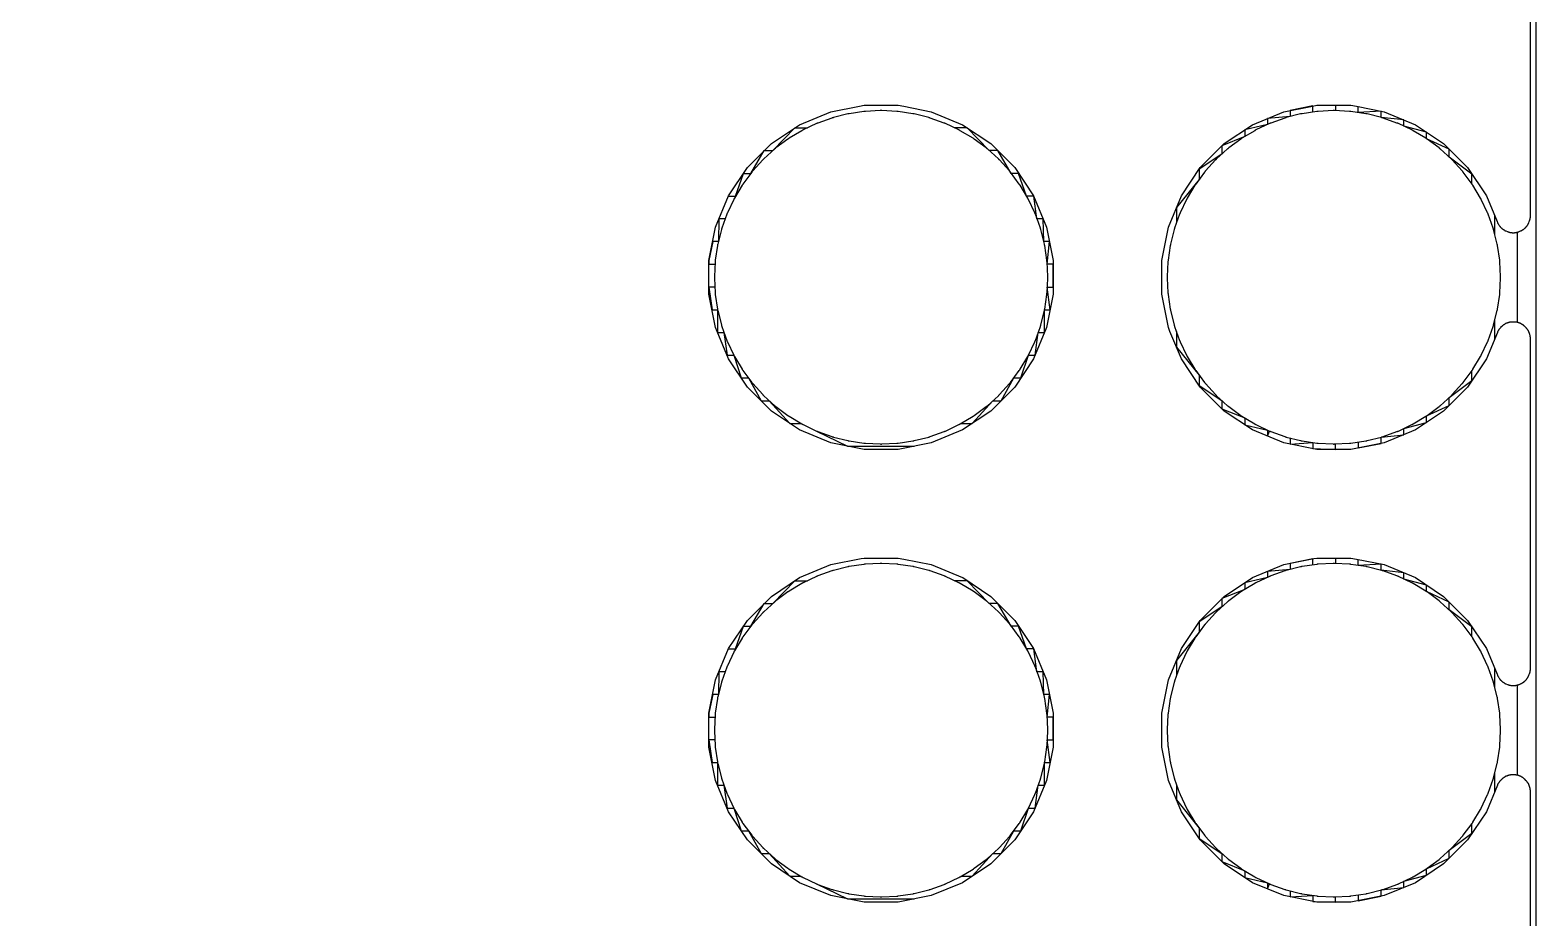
# Model space of a CAD drawing. Header units: metres. Extents: x 141.4 to 191.4, y -114.8 to -61.9.
# Drawn here: x 182.92 to 191.36, y -111.04 to -106.06 of the extents above; entities that cross this region are included whole.
import ezdxf

# ---------------------------------------------------------------- set-up
doc = ezdxf.new("R2010")
doc.units = ezdxf.units.M

msp = doc.modelspace()

# ---------------------------------------------------------------- linework, layer by layer
for points in [[(191.3649, -61.907), (191.3649, -114.8099), (141.409, -114.8099), (141.409, -61.907)], [(191.3345, -112.1756), (191.3345, -110.3284), (191.3345, -110.3264), (191.3344, -110.3243), (191.3343, -110.3222), (191.3341, -110.3201), (191.3339, -110.318), (191.3336, -110.316), (191.3332, -110.3139), (191.3329, -110.3119), (191.332, -110.3075), (191.3316, -110.3054), (191.3311, -110.3034), (191.3305, -110.3014), (191.33, -110.2994), (191.3293, -110.2974), (191.3287, -110.2954), (191.3279, -110.2935), (191.3272, -110.2915), (191.3263, -110.2896), (191.3255, -110.2877), (191.3246, -110.2858), (191.3236, -110.284), (191.3226, -110.2821), (191.3215, -110.2803), (191.3204, -110.2786), (191.3193, -110.2768), (191.3181, -110.2751), (191.3169, -110.2734), (191.3156, -110.2717), (191.3143, -110.2701), (191.313, -110.2685), (191.3116, -110.267), (191.3102, -110.2654), (191.3087, -110.2639), (191.3025, -110.2577), (191.301, -110.2563), (191.2995, -110.2548), (191.2979, -110.2535), (191.2963, -110.2521), (191.2947, -110.2508), (191.293, -110.2495), (191.2913, -110.2483), (191.2896, -110.2471), (191.2879, -110.246), (191.2861, -110.2449), (191.2843, -110.2439), (191.2825, -110.2429), (191.2806, -110.2419), (191.2787, -110.241), (191.2768, -110.2401), (191.2749, -110.2393), (191.273, -110.2385), (191.271, -110.2378), (191.2691, -110.2371), (191.2671, -110.2365), (191.2651, -110.2359), (191.2631, -110.2354), (191.261, -110.2349), (191.259, -110.2344), (191.2569, -110.2341), (191.2549, -110.2337), (191.2528, -110.2335), (191.2507, -110.2332), (191.2487, -110.233), (191.2466, -110.2329), (191.2445, -110.2328), (191.2424, -110.2328), (191.2336, -110.2328), (191.2315, -110.2328), (191.2294, -110.2329), (191.2273, -110.233), (191.2253, -110.2332), (191.2232, -110.2335), (191.2211, -110.2337), (191.2191, -110.2341), (191.217, -110.2344), (191.215, -110.2349), (191.2129, -110.2354), (191.2109, -110.2359), (191.2089, -110.2365), (191.2069, -110.2371), (191.205, -110.2378), (191.203, -110.2385), (191.2011, -110.2393), (191.1992, -110.2401), (191.1973, -110.241), (191.1954, -110.2419), (191.1935, -110.2429), (191.1917, -110.2439), (191.1899, -110.2449), (191.1881, -110.246), (191.1864, -110.2471), (191.1847, -110.2483), (191.183, -110.2495), (191.1813, -110.2508), (191.1797, -110.2521), (191.1781, -110.2534), (191.1765, -110.2548), (191.175, -110.2563), (191.1735, -110.2577), (191.1673, -110.2639), (191.1658, -110.2654), (191.1644, -110.267), (191.163, -110.2685), (191.1617, -110.2701), (191.1604, -110.2717), (191.1591, -110.2734), (191.1579, -110.2751), (191.1567, -110.2768), (191.1556, -110.2786), (191.1545, -110.2803), (191.1534, -110.2821), (191.1524, -110.284), (191.1515, -110.2858), (191.1505, -110.2877), (191.1497, -110.2896), (191.1488, -110.2915), (191.0876, -110.4393), (190.982, -110.5975), (190.8475, -110.732), (190.6893, -110.8376), (190.5136, -110.9104), (190.3271, -110.9475), (190.1369, -110.9475), (189.9504, -110.9104), (189.7747, -110.8376), (189.6165, -110.732), (189.482, -110.5975), (189.3764, -110.4393), (189.3036, -110.2636), (189.2665, -110.0771), (189.2665, -109.8869), (189.3036, -109.7004), (189.3764, -109.5247), (189.482, -109.3665), (189.6165, -109.232), (189.7747, -109.1264), (189.9504, -109.0536), (190.12, -109.0199), (190.1369, -109.0165), (190.3271, -109.0165), (190.359, -109.0229), (190.5136, -109.0536), (190.6893, -109.1264), (190.6899, -109.1267), (190.8475, -109.232), (190.982, -109.3665), (191.0876, -109.5247), (191.147, -109.6681), (191.1488, -109.6725), (191.1497, -109.6744), (191.1505, -109.6763), (191.1515, -109.6782), (191.1524, -109.68), (191.1534, -109.6819), (191.1545, -109.6837), (191.1556, -109.6854), (191.1567, -109.6872), (191.1592, -109.6909), (191.1604, -109.6926), (191.1616, -109.6943), (191.1629, -109.696), (191.1642, -109.6976), (191.1655, -109.6992), (191.1669, -109.7008), (191.1683, -109.7023), (191.1698, -109.7038), (191.1713, -109.7053), (191.1728, -109.7067), (191.1743, -109.7081), (191.1759, -109.7094), (191.1776, -109.7107), (191.1792, -109.712), (191.1809, -109.7132), (191.1826, -109.7144), (191.1844, -109.7155), (191.1862, -109.7166), (191.188, -109.7176), (191.1898, -109.7187), (191.1917, -109.7196), (191.1935, -109.7205), (191.1954, -109.7214), (191.1973, -109.7222), (191.2055, -109.7256), (191.2074, -109.7264), (191.2094, -109.7271), (191.2113, -109.7278), (191.2133, -109.7284), (191.2153, -109.729), (191.2173, -109.7295), (191.2194, -109.73), (191.2214, -109.7304), (191.2235, -109.7308), (191.2255, -109.7311), (191.2276, -109.7314), (191.2297, -109.7316), (191.2317, -109.7318), (191.2338, -109.732), (191.2359, -109.732), (191.238, -109.7321), (191.2401, -109.732), (191.2422, -109.732), (191.2443, -109.7318), (191.2463, -109.7316), (191.2484, -109.7314), (191.2505, -109.7311), (191.2525, -109.7308), (191.2546, -109.7304), (191.2566, -109.73), (191.2587, -109.7295), (191.2607, -109.729), (191.2627, -109.7284), (191.2647, -109.7278), (191.2666, -109.7271), (191.2686, -109.7264), (191.2705, -109.7256), (191.2787, -109.7222), (191.2806, -109.7214), (191.2825, -109.7205), (191.2843, -109.7196), (191.2862, -109.7187), (191.288, -109.7176), (191.2898, -109.7166), (191.2916, -109.7155), (191.2934, -109.7144), (191.2951, -109.7132), (191.2968, -109.712), (191.2984, -109.7107), (191.3001, -109.7094), (191.3017, -109.7081), (191.3032, -109.7067), (191.3047, -109.7053), (191.3062, -109.7038), (191.3077, -109.7023), (191.3091, -109.7008), (191.3105, -109.6992), (191.3118, -109.6976), (191.3131, -109.696), (191.3144, -109.6943), (191.3156, -109.6926), (191.3168, -109.6909), (191.3179, -109.6892), (191.319, -109.6874), (191.3201, -109.6856), (191.3211, -109.6838), (191.3221, -109.6819), (191.323, -109.68), (191.3238, -109.6781), (191.3247, -109.6762), (191.328, -109.6681), (191.3288, -109.6661), (191.3295, -109.6642), (191.3302, -109.6622), (191.3308, -109.6602), (191.3314, -109.6582), (191.332, -109.6562), (191.3324, -109.6542), (191.3329, -109.6521), (191.3332, -109.6501), (191.3336, -109.648), (191.3339, -109.646), (191.3341, -109.6439), (191.3343, -109.6418), (191.3344, -109.6397), (191.3345, -109.6376), (191.3345, -109.6356), (191.3345, -107.7884), (191.3345, -107.7864), (191.3344, -107.7843), (191.3343, -107.7822), (191.3341, -107.7801), (191.3339, -107.778), (191.3336, -107.776), (191.3332, -107.7739), (191.3329, -107.7719), (191.332, -107.7675), (191.3316, -107.7654), (191.3311, -107.7634), (191.3305, -107.7614), (191.33, -107.7594), (191.3293, -107.7574), (191.3287, -107.7554), (191.3279, -107.7535), (191.3272, -107.7515), (191.3263, -107.7496), (191.3255, -107.7477), (191.3246, -107.7458), (191.3236, -107.744), (191.3226, -107.7421), (191.3215, -107.7403), (191.3204, -107.7386), (191.3193, -107.7368), (191.3181, -107.7351), (191.3169, -107.7334), (191.3156, -107.7317), (191.3143, -107.7301), (191.313, -107.7285), (191.3116, -107.727), (191.3102, -107.7254), (191.3087, -107.7239), (191.3025, -107.7177), (191.301, -107.7163), (191.2995, -107.7148), (191.2979, -107.7135), (191.2963, -107.7121), (191.2947, -107.7108), (191.293, -107.7095), (191.2913, -107.7083), (191.2896, -107.7071), (191.2879, -107.706), (191.2861, -107.7049), (191.2843, -107.7039), (191.2825, -107.7029), (191.2806, -107.7019), (191.2787, -107.701), (191.2768, -107.7001), (191.2749, -107.6993), (191.273, -107.6985), (191.271, -107.6978), (191.2691, -107.6971), (191.2671, -107.6965), (191.2651, -107.6959), (191.2631, -107.6954), (191.261, -107.6949), (191.259, -107.6944), (191.2569, -107.6941), (191.2549, -107.6937), (191.2528, -107.6935), (191.2507, -107.6932), (191.2487, -107.693), (191.2466, -107.6929), (191.2445, -107.6928), (191.2424, -107.6928), (191.2336, -107.6928), (191.2315, -107.6928), (191.2294, -107.6929), (191.2273, -107.693), (191.2253, -107.6932), (191.2232, -107.6935), (191.2211, -107.6937), (191.2191, -107.6941), (191.217, -107.6944), (191.215, -107.6949), (191.2129, -107.6954), (191.2109, -107.6959), (191.2089, -107.6965), (191.2069, -107.6971), (191.205, -107.6978), (191.203, -107.6985), (191.2011, -107.6993), (191.1992, -107.7001), (191.1973, -107.701), (191.1954, -107.7019), (191.1935, -107.7029), (191.1917, -107.7039), (191.1899, -107.7049), (191.1881, -107.706), (191.1864, -107.7071), (191.1847, -107.7083), (191.183, -107.7095), (191.1813, -107.7108), (191.1797, -107.7121), (191.1781, -107.7134), (191.1765, -107.7148), (191.175, -107.7163), (191.1735, -107.7177), (191.1673, -107.7239), (191.1658, -107.7254), (191.1644, -107.727), (191.163, -107.7285), (191.1617, -107.7301), (191.1604, -107.7317), (191.1591, -107.7334), (191.1579, -107.7351), (191.1567, -107.7368), (191.1556, -107.7386), (191.1545, -107.7403), (191.1534, -107.7421), (191.1524, -107.744), (191.1515, -107.7458), (191.1505, -107.7477), (191.1497, -107.7496), (191.1488, -107.7515), (191.0876, -107.8993), (190.982, -108.0575), (190.8475, -108.192), (190.6893, -108.2976), (190.5136, -108.3704), (190.3271, -108.4075), (190.1369, -108.4075), (189.9504, -108.3704), (189.7747, -108.2976), (189.6165, -108.192), (189.482, -108.0575), (189.3764, -107.8993), (189.3126, -107.7453), (189.3036, -107.7236), (189.2665, -107.5371), (189.2665, -107.3469), (189.3036, -107.1604), (189.3764, -106.9847), (189.482, -106.8265), (189.6165, -106.692), (189.7747, -106.5864), (189.9504, -106.5136), (190.1116, -106.4815), (190.1369, -106.4765), (190.3271, -106.4765), (190.359, -106.4829), (190.5136, -106.5136), (190.6893, -106.5864), (190.8475, -106.692), (190.982, -106.8265), (191.0876, -106.9847), (191.147, -107.1281), (191.1488, -107.1325), (191.1497, -107.1344), (191.1505, -107.1363), (191.1515, -107.1382), (191.1524, -107.14), (191.1534, -107.1419), (191.1545, -107.1437), (191.1556, -107.1454), (191.1567, -107.1472), (191.1592, -107.1509), (191.1604, -107.1526), (191.1616, -107.1543), (191.1629, -107.156), (191.1642, -107.1576), (191.1655, -107.1592), (191.1669, -107.1608), (191.1683, -107.1623), (191.1698, -107.1638), (191.1713, -107.1653), (191.1728, -107.1667), (191.1743, -107.1681), (191.1759, -107.1694), (191.1776, -107.1707), (191.1792, -107.172), (191.1809, -107.1732), (191.1826, -107.1744), (191.1844, -107.1755), (191.1862, -107.1766), (191.188, -107.1776), (191.1898, -107.1787), (191.1917, -107.1796), (191.1935, -107.1805), (191.1954, -107.1814), (191.1973, -107.1822), (191.2055, -107.1856), (191.2074, -107.1864), (191.2094, -107.1871), (191.2113, -107.1878), (191.2133, -107.1884), (191.2153, -107.189), (191.2173, -107.1895), (191.2194, -107.19), (191.2214, -107.1904), (191.2235, -107.1908), (191.2255, -107.1911), (191.2276, -107.1914), (191.2297, -107.1916), (191.2317, -107.1918), (191.2338, -107.192), (191.2359, -107.192), (191.238, -107.1921), (191.2401, -107.192), (191.2422, -107.192), (191.2443, -107.1918), (191.2463, -107.1916), (191.2484, -107.1914), (191.2505, -107.1911), (191.2525, -107.1908), (191.2546, -107.1904), (191.2566, -107.19), (191.2587, -107.1895), (191.2607, -107.189), (191.2627, -107.1884), (191.2647, -107.1878), (191.2666, -107.1871), (191.2686, -107.1864), (191.2705, -107.1856), (191.2787, -107.1822), (191.2806, -107.1814), (191.2825, -107.1805), (191.2843, -107.1796), (191.2862, -107.1787), (191.288, -107.1776), (191.2898, -107.1766), (191.2916, -107.1755), (191.2934, -107.1744), (191.2951, -107.1732), (191.2968, -107.172), (191.2984, -107.1707), (191.3001, -107.1694), (191.3017, -107.1681), (191.3032, -107.1667), (191.3047, -107.1653), (191.3062, -107.1638), (191.3077, -107.1623), (191.3091, -107.1608), (191.3105, -107.1592), (191.3118, -107.1576), (191.3131, -107.156), (191.3144, -107.1543), (191.3156, -107.1526), (191.3168, -107.1509), (191.3179, -107.1492), (191.319, -107.1474), (191.3201, -107.1456), (191.3211, -107.1438), (191.3221, -107.1419), (191.323, -107.14), (191.3238, -107.1381), (191.3247, -107.1362), (191.328, -107.1281), (191.3288, -107.1261), (191.3295, -107.1242), (191.3302, -107.1222), (191.3308, -107.1202), (191.3314, -107.1182), (191.332, -107.1162), (191.3324, -107.1142), (191.3329, -107.1121), (191.3332, -107.1101), (191.3336, -107.108), (191.3339, -107.106), (191.3341, -107.1039), (191.3343, -107.1018), (191.3344, -107.0997), (191.3345, -107.0976), (191.3345, -107.0956), (191.3345, -105.2484)], [(186.8174, -107.114), (186.7828, -107.114), (186.7794, -107.2415), (186.7475, -107.2415), (186.7265, -107.3469), (186.7636, -107.1604), (186.8364, -106.9847), (186.942, -106.8265), (187.0765, -106.692), (187.2347, -106.5864), (187.4104, -106.5136), (187.5716, -106.4815), (187.5969, -106.4765), (187.7871, -106.4765), (187.819, -106.4829), (187.9736, -106.5136), (188.1493, -106.5864), (188.3075, -106.692), (188.442, -106.8265), (188.5476, -106.9847), (188.6204, -107.1604), (188.6575, -107.3469), (188.6575, -107.5371), (188.6204, -107.7236), (188.5476, -107.8993), (188.442, -108.0575), (188.3075, -108.192), (188.1493, -108.2976), (187.9736, -108.3704), (187.7871, -108.4075), (187.5969, -108.4075), (187.4104, -108.3704), (187.2347, -108.2976), (187.0765, -108.192), (186.942, -108.0575), (186.8364, -107.8993), (186.7726, -107.7453), (186.7636, -107.7236), (186.7265, -107.5371), (186.7265, -107.3469), (186.7265, -107.369), (186.7605, -107.369)], [(190.114, -106.5153), (190.114, -106.481), (189.9865, -106.5064), (189.9865, -106.5407), (189.859, -106.5514), (189.859, -106.5852), (189.7315, -106.6152), (189.7315, -106.6531), (189.604, -106.7045), (189.604, -106.7506), (189.4765, -106.8348), (189.4765, -106.8927), (189.349, -107.0507), (189.349, -107.1373)], [(190.2415, -106.4765), (190.2415, -106.5074)], [(191.0065, -106.9185), (191.0065, -106.8633), (190.879, -106.7679), (190.879, -106.7236), (190.7515, -106.6646), (190.7515, -106.628), (190.624, -106.5943), (190.624, -106.5593), (190.4965, -106.5454), (190.4965, -106.5102), (190.369, -106.5181), (190.369, -106.4848)], [(187.3304, -108.3041), (187.3323, -108.305), (187.3342, -108.3058), (187.3361, -108.3066), (187.3381, -108.3073), (187.4166, -108.3354), (187.4186, -108.3361), (187.4206, -108.3367), (187.4226, -108.3373), (187.4246, -108.3379), (187.5055, -108.3581), (187.5075, -108.3586), (187.5096, -108.359), (187.5116, -108.3594), (187.5137, -108.3597), (187.5962, -108.372), (187.5983, -108.3723), (187.6004, -108.3725), (187.6024, -108.3727), (187.6045, -108.3728), (187.6878, -108.3769), (187.6899, -108.377), (187.692, -108.377), (187.6941, -108.377), (187.6962, -108.3769), (187.7795, -108.3728), (187.7816, -108.3727), (187.7836, -108.3725), (187.7857, -108.3723), (187.7878, -108.372), (187.8703, -108.3597), (187.8724, -108.3594), (187.8744, -108.359), (187.8765, -108.3586), (187.8785, -108.3581), (187.9594, -108.3379), (187.9614, -108.3373), (187.9634, -108.3367), (187.9654, -108.3361), (187.9674, -108.3354), (188.0459, -108.3073), (188.0479, -108.3066), (188.0498, -108.3058), (188.0517, -108.305), (188.0536, -108.3041), (188.129, -108.2685), (188.1309, -108.2676), (188.1328, -108.2666), (188.1346, -108.2656), (188.1364, -108.2645), (188.2079, -108.2217), (188.2097, -108.2206), (188.2115, -108.2194), (188.2132, -108.2182), (188.2149, -108.217), (188.2819, -108.1673), (188.2835, -108.1661), (188.2852, -108.1648), (188.2868, -108.1634), (188.2883, -108.162), (188.3501, -108.106), (188.3517, -108.1046), (188.3531, -108.1031), (188.3546, -108.1017), (188.356, -108.1001), (188.412, -108.0383), (188.4134, -108.0368), (188.4148, -108.0352), (188.4161, -108.0335), (188.4173, -108.0319), (188.467, -107.9649), (188.4682, -107.9632), (188.4694, -107.9615), (188.4706, -107.9597), (188.4717, -107.9579), (188.5145, -107.8864), (188.5156, -107.8846), (188.5166, -107.8828), (188.5176, -107.8809), (188.5185, -107.879), (188.5541, -107.8036), (188.555, -107.8017), (188.5558, -107.7998), (188.5566, -107.7979), (188.5573, -107.7959), (188.5854, -107.7174), (188.5861, -107.7154), (188.5867, -107.7134), (188.5873, -107.7114), (188.5879, -107.7094), (188.6081, -107.6285), (188.6086, -107.6265), (188.609, -107.6244), (188.6094, -107.6224), (188.6097, -107.6203), (188.622, -107.5378), (188.6223, -107.5357), (188.6225, -107.5336), (188.6227, -107.5316), (188.6228, -107.5295), (188.6269, -107.4462), (188.627, -107.4441), (188.627, -107.442), (188.627, -107.4399), (188.6269, -107.4378), (188.6228, -107.3545), (188.6227, -107.3524), (188.6225, -107.3504), (188.6223, -107.3483), (188.622, -107.3462), (188.6097, -107.2637), (188.6094, -107.2616), (188.609, -107.2596), (188.6086, -107.2575), (188.6081, -107.2555), (188.5879, -107.1746), (188.5873, -107.1726), (188.5867, -107.1706), (188.5861, -107.1686), (188.5854, -107.1666), (188.5573, -107.0881), (188.5566, -107.0861), (188.5558, -107.0842), (188.555, -107.0823), (188.5541, -107.0804), (188.5185, -107.005), (188.5176, -107.0031), (188.5166, -107.0012), (188.5156, -106.9994), (188.5145, -106.9976), (188.4717, -106.9261), (188.4706, -106.9243), (188.4694, -106.9225), (188.4682, -106.9208), (188.467, -106.9191), (188.4173, -106.8521), (188.4161, -106.8505), (188.4148, -106.8488), (188.4134, -106.8472), (188.412, -106.8457), (188.356, -106.7839), (188.3546, -106.7823), (188.3531, -106.7809), (188.3517, -106.7794), (188.3501, -106.778), (188.2883, -106.722), (188.2868, -106.7206), (188.2852, -106.7192), (188.2835, -106.7179), (188.2819, -106.7167), (188.2149, -106.667), (188.2132, -106.6658), (188.2115, -106.6646), (188.2097, -106.6634), (188.2079, -106.6623), (188.1364, -106.6195), (188.1346, -106.6184), (188.1328, -106.6174), (188.1309, -106.6164), (188.129, -106.6155), (188.0536, -106.5799), (188.0517, -106.579), (188.0498, -106.5782), (188.0479, -106.5774), (188.0459, -106.5767), (187.9674, -106.5486), (187.9654, -106.5479), (187.9634, -106.5473), (187.9614, -106.5467), (187.9594, -106.5461), (187.8785, -106.5259), (187.8765, -106.5254), (187.8744, -106.525), (187.8724, -106.5246), (187.8703, -106.5243), (187.7878, -106.512), (187.7857, -106.5117), (187.7836, -106.5115), (187.7816, -106.5113), (187.7795, -106.5112), (187.6962, -106.5071), (187.6941, -106.507), (187.692, -106.507), (187.6899, -106.507), (187.6878, -106.5071), (187.6045, -106.5112), (187.6024, -106.5113), (187.6004, -106.5115), (187.5983, -106.5117), (187.5962, -106.512), (187.5137, -106.5243), (187.5116, -106.5246), (187.5096, -106.525), (187.5075, -106.5254), (187.5055, -106.5259), (187.4246, -106.5461), (187.4226, -106.5467), (187.4206, -106.5473), (187.4186, -106.5479), (187.4166, -106.5486), (187.3381, -106.5767), (187.3361, -106.5774), (187.3342, -106.5782), (187.3323, -106.579), (187.3304, -106.5799), (187.255, -106.6155), (187.2531, -106.6164), (187.2512, -106.6174), (187.2494, -106.6184), (187.2476, -106.6195), (187.1761, -106.6623), (187.1743, -106.6634), (187.1725, -106.6646), (187.1708, -106.6658), (187.1691, -106.667), (187.1021, -106.7167), (187.1005, -106.7179), (187.0988, -106.7192), (187.0972, -106.7206), (187.0957, -106.722), (187.0339, -106.778), (187.0323, -106.7794), (187.0309, -106.7809), (187.0294, -106.7823), (187.028, -106.7839), (186.972, -106.8457), (186.9706, -106.8472), (186.9692, -106.8488), (186.9679, -106.8505), (186.9667, -106.8521), (186.917, -106.9191), (186.9158, -106.9208), (186.9146, -106.9225), (186.9134, -106.9243), (186.9123, -106.9261), (186.8695, -106.9976), (186.8684, -106.9994), (186.8674, -107.0012), (186.8664, -107.0031), (186.8655, -107.005), (186.8299, -107.0804), (186.829, -107.0823), (186.8282, -107.0842), (186.8274, -107.0861), (186.8267, -107.0881), (186.7986, -107.1666), (186.7979, -107.1686), (186.7973, -107.1706), (186.7967, -107.1726), (186.7961, -107.1746), (186.7759, -107.2555), (186.7754, -107.2575), (186.775, -107.2596), (186.7746, -107.2616), (186.7743, -107.2637), (186.762, -107.3462), (186.7617, -107.3483), (186.7615, -107.3504), (186.7613, -107.3524), (186.7612, -107.3545), (186.7571, -107.4378), (186.757, -107.4399), (186.757, -107.442), (186.757, -107.4441), (186.7571, -107.4462), (186.7612, -107.5295), (186.7613, -107.5316), (186.7615, -107.5336), (186.7617, -107.5357), (186.762, -107.5378), (186.7743, -107.6203), (186.7746, -107.6224), (186.775, -107.6244), (186.7754, -107.6265), (186.7759, -107.6285), (186.7961, -107.7094), (186.7967, -107.7114), (186.7973, -107.7134), (186.7979, -107.7154), (186.7986, -107.7174), (186.8267, -107.7959), (186.8274, -107.7979), (186.8282, -107.7998), (186.829, -107.8017), (186.8299, -107.8036), (186.8655, -107.879), (186.8664, -107.8809), (186.8674, -107.8828), (186.8684, -107.8846), (186.8695, -107.8864), (186.9123, -107.9579), (186.9134, -107.9597), (186.9146, -107.9615), (186.9158, -107.9632), (186.917, -107.9649), (186.9667, -108.0319), (186.9679, -108.0335), (186.9692, -108.0352), (186.9706, -108.0368), (186.972, -108.0383), (187.028, -108.1001), (187.0294, -108.1017), (187.0309, -108.1031), (187.0323, -108.1046), (187.0339, -108.106), (187.0957, -108.162), (187.0972, -108.1634), (187.0988, -108.1648), (187.1005, -108.1661), (187.1021, -108.1673), (187.1691, -108.217), (187.1708, -108.2182), (187.1725, -108.2194), (187.1743, -108.2206), (187.1761, -108.2217), (187.2476, -108.2645), (187.2494, -108.2656), (187.2512, -108.2666), (187.2531, -108.2676), (187.255, -108.2685), (187.3304, -108.3041), (187.5039, -108.389), (187.8801, -108.389)], [(189.349, -107.7467), (189.349, -107.8333), (189.4765, -107.9913), (189.4765, -108.0492), (189.604, -108.1334), (189.604, -108.1795), (189.7315, -108.2309), (189.7315, -108.2688), (189.859, -108.2988), (189.859, -108.3326), (189.8704, -108.3041), (189.8723, -108.305), (189.8742, -108.3058), (189.8761, -108.3066), (189.8781, -108.3073), (189.9566, -108.3354), (189.9586, -108.3361), (189.9606, -108.3367), (189.9626, -108.3373), (189.9646, -108.3379), (190.0455, -108.3581), (190.0475, -108.3586), (190.0496, -108.359), (190.0516, -108.3594), (190.0537, -108.3597), (190.1362, -108.372), (190.1383, -108.3723), (190.1404, -108.3725), (190.1424, -108.3727), (190.1445, -108.3728), (190.2278, -108.3769), (190.2299, -108.377), (190.232, -108.377), (190.2341, -108.377), (190.2362, -108.3769), (190.3195, -108.3728), (190.3216, -108.3727), (190.3236, -108.3725), (190.3257, -108.3723), (190.3278, -108.372), (190.4103, -108.3597), (190.4124, -108.3594), (190.4144, -108.359), (190.4165, -108.3586), (190.4185, -108.3581), (190.4994, -108.3379), (190.5014, -108.3373), (190.5034, -108.3367), (190.5054, -108.3361), (190.5074, -108.3354), (190.5859, -108.3073), (190.5879, -108.3066), (190.5898, -108.3058), (190.5917, -108.305), (190.5936, -108.3041), (190.669, -108.2685), (190.6709, -108.2676), (190.6728, -108.2666), (190.6746, -108.2656), (190.6764, -108.2645), (190.7479, -108.2217), (190.7497, -108.2206), (190.7515, -108.2194), (190.7532, -108.2182), (190.7549, -108.217), (190.8219, -108.1673), (190.8235, -108.1661), (190.8252, -108.1648), (190.8268, -108.1634), (190.8283, -108.162), (190.8901, -108.106), (190.8917, -108.1046), (190.8931, -108.1031), (190.8946, -108.1017), (190.896, -108.1001), (190.952, -108.0383), (190.9534, -108.0368), (190.9548, -108.0352), (190.9561, -108.0335), (190.9573, -108.0319), (191.007, -107.9649), (191.0082, -107.9632), (191.0094, -107.9615), (191.0106, -107.9597), (191.0117, -107.9579), (191.0545, -107.8864), (191.0556, -107.8846), (191.0566, -107.8828), (191.0576, -107.8809), (191.0585, -107.879), (191.0941, -107.8036), (191.095, -107.8017), (191.0958, -107.7998), (191.0966, -107.7979), (191.0973, -107.7959), (191.1254, -107.7174), (191.1261, -107.7154), (191.1267, -107.7134), (191.1273, -107.7114), (191.1279, -107.7094), (191.1481, -107.6285), (191.1486, -107.6265), (191.149, -107.6244), (191.1494, -107.6224), (191.1497, -107.6203), (191.162, -107.5378), (191.1623, -107.5357), (191.1625, -107.5336), (191.1627, -107.5316), (191.1628, -107.5295), (191.1669, -107.4462), (191.167, -107.4441), (191.167, -107.442), (191.167, -107.4399), (191.1669, -107.4378), (191.1628, -107.3545), (191.1627, -107.3524), (191.1625, -107.3504), (191.1623, -107.3483), (191.162, -107.3462), (191.1497, -107.2637), (191.1494, -107.2616), (191.149, -107.2596), (191.1486, -107.2575), (191.1481, -107.2555), (191.1279, -107.1746), (191.1273, -107.1726), (191.1267, -107.1706), (191.1261, -107.1686), (191.1254, -107.1666), (191.0973, -107.0881), (191.0966, -107.0861), (191.0958, -107.0842), (191.095, -107.0823), (191.0941, -107.0804), (191.0585, -107.005), (191.0576, -107.0031), (191.0566, -107.0012), (191.0556, -106.9994), (191.0545, -106.9976), (191.0117, -106.9261), (191.0106, -106.9243), (191.0094, -106.9225), (191.0082, -106.9208), (191.007, -106.9191), (190.9573, -106.8521), (190.9561, -106.8505), (190.9548, -106.8488), (190.9534, -106.8472), (190.952, -106.8457), (190.896, -106.7839), (190.8946, -106.7823), (190.8931, -106.7809), (190.8917, -106.7794), (190.8901, -106.778), (190.8283, -106.722), (190.8268, -106.7206), (190.8252, -106.7192), (190.8235, -106.7179), (190.8219, -106.7167), (190.7549, -106.667), (190.7532, -106.6658), (190.7515, -106.6646), (190.7497, -106.6634), (190.7479, -106.6623), (190.6764, -106.6195), (190.6746, -106.6184), (190.6728, -106.6174), (190.6709, -106.6164), (190.669, -106.6155), (190.5936, -106.5799), (190.5917, -106.579), (190.5898, -106.5782), (190.5879, -106.5774), (190.5859, -106.5767), (190.5074, -106.5486), (190.5054, -106.5479), (190.5034, -106.5473), (190.5014, -106.5467), (190.4994, -106.5461), (190.4185, -106.5259), (190.4165, -106.5254), (190.4144, -106.525), (190.4124, -106.5246), (190.4103, -106.5243), (190.3278, -106.512), (190.3257, -106.5117), (190.3236, -106.5115), (190.3216, -106.5113), (190.3195, -106.5112), (190.2362, -106.5071), (190.2341, -106.507), (190.232, -106.507), (190.2299, -106.507), (190.2278, -106.5071), (190.1445, -106.5112), (190.1424, -106.5113), (190.1404, -106.5115), (190.1383, -106.5117), (190.1362, -106.512), (190.0537, -106.5243), (190.0516, -106.5246), (190.0496, -106.525), (190.0475, -106.5254), (190.0455, -106.5259), (189.9646, -106.5461), (189.9626, -106.5467), (189.9606, -106.5473), (189.9586, -106.5479), (189.9566, -106.5486), (189.8781, -106.5767), (189.8761, -106.5774), (189.8742, -106.5782), (189.8723, -106.579), (189.8704, -106.5799), (189.795, -106.6155), (189.7931, -106.6164), (189.7912, -106.6174), (189.7894, -106.6184), (189.7876, -106.6195), (189.7161, -106.6623), (189.7143, -106.6634), (189.7125, -106.6646), (189.7108, -106.6658), (189.7091, -106.667), (189.6421, -106.7167), (189.6405, -106.7179), (189.6388, -106.7192), (189.6372, -106.7206), (189.6357, -106.722), (189.5739, -106.778), (189.5723, -106.7794), (189.5709, -106.7809), (189.5694, -106.7823), (189.568, -106.7839), (189.512, -106.8457), (189.5106, -106.8472), (189.5092, -106.8488), (189.5079, -106.8505), (189.5067, -106.8521), (189.457, -106.9191), (189.4558, -106.9208), (189.4546, -106.9225), (189.4534, -106.9243), (189.4523, -106.9261), (189.4095, -106.9976), (189.4084, -106.9994), (189.4074, -107.0012), (189.4064, -107.0031), (189.4055, -107.005), (189.3699, -107.0804), (189.369, -107.0823), (189.3682, -107.0842), (189.3674, -107.0861), (189.3667, -107.0881), (189.3386, -107.1666), (189.3379, -107.1686), (189.3373, -107.1706), (189.3367, -107.1726), (189.3361, -107.1746), (189.3159, -107.2555), (189.3154, -107.2575), (189.315, -107.2596), (189.3146, -107.2616), (189.3143, -107.2637), (189.302, -107.3462), (189.3017, -107.3483), (189.3015, -107.3504), (189.3013, -107.3524), (189.3012, -107.3545), (189.2971, -107.4378), (189.297, -107.4399), (189.297, -107.442), (189.297, -107.4441), (189.2971, -107.4462), (189.3012, -107.5295), (189.3013, -107.5316), (189.3015, -107.5336), (189.3017, -107.5357), (189.302, -107.5378), (189.3143, -107.6203), (189.3146, -107.6224), (189.315, -107.6244), (189.3154, -107.6265), (189.3159, -107.6285), (189.3361, -107.7094), (189.3367, -107.7114), (189.3373, -107.7134), (189.3379, -107.7154), (189.3386, -107.7174), (189.3667, -107.7959), (189.3674, -107.7979), (189.3682, -107.7998), (189.369, -107.8017), (189.3699, -107.8036), (189.4055, -107.879), (189.4064, -107.8809), (189.4074, -107.8828), (189.4084, -107.8846), (189.4095, -107.8864), (189.4523, -107.9579), (189.4534, -107.9597), (189.4546, -107.9615), (189.4558, -107.9632), (189.457, -107.9649), (189.5067, -108.0319), (189.5079, -108.0335), (189.5092, -108.0352), (189.5106, -108.0368), (189.512, -108.0383), (189.568, -108.1001), (189.5694, -108.1017), (189.5709, -108.1031), (189.5723, -108.1046), (189.5739, -108.106), (189.6357, -108.162), (189.6372, -108.1634), (189.6388, -108.1648), (189.6405, -108.1661), (189.6421, -108.1673), (189.7091, -108.217), (189.7108, -108.2182), (189.7125, -108.2194), (189.7143, -108.2206), (189.7161, -108.2217), (189.7876, -108.2645), (189.7894, -108.2656), (189.7912, -108.2666), (189.7931, -108.2676), (189.795, -108.2685), (189.8704, -108.3041)], [(186.8356, -106.9865), (186.8761, -106.9865), (186.9203, -106.859), (186.9616, -106.859), (187.0371, -106.7315), (187.0852, -106.7315), (187.2083, -106.604), (187.2793, -106.604)], [(188.1415, -108.2615), (188.2034, -108.2615), (188.3193, -108.134), (188.3654, -108.134), (188.4361, -108.0065), (188.476, -108.0065), (188.5185, -107.879), (188.556, -107.879), (188.5732, -107.7515), (188.6089, -107.7515), (188.6091, -107.624), (188.6402, -107.624), (188.6244, -107.4965), (188.6575, -107.4965), (188.6575, -107.369), (188.6235, -107.369), (188.6365, -107.2415), (188.6046, -107.2415), (188.6012, -107.114), (188.5666, -107.114), (188.5484, -106.9865), (188.5079, -106.9865), (188.4636, -106.859), (188.4224, -106.859), (188.3469, -106.7315), (188.2988, -106.7315), (188.1757, -106.604), (188.1047, -106.604)], [(191.134, -107.1993), (191.134, -107.0968)], [(191.2615, -107.695), (191.2615, -107.1887)], [(186.7596, -107.4965), (186.7265, -107.4965), (186.7438, -107.624), (186.7749, -107.624), (186.7751, -107.7515), (186.8108, -107.7515), (186.828, -107.879), (186.8655, -107.879), (186.908, -108.0065), (186.9479, -108.0065), (187.0186, -108.134), (187.0647, -108.134), (187.1806, -108.2615), (187.2425, -108.2615)], [(191.134, -107.7872), (191.134, -107.6847)], [(190.369, -108.3659), (190.369, -108.3992), (190.4965, -108.3738), (190.4965, -108.3386), (190.624, -108.3247), (190.624, -108.2897), (190.7515, -108.256), (190.7515, -108.2194), (190.879, -108.1604), (190.879, -108.1161), (191.0065, -108.0207), (191.0065, -107.9655)], [(189.9865, -108.3433), (189.9865, -108.3776), (190.114, -108.3687), (190.114, -108.403), (190.2415, -108.4075), (190.2415, -108.3766)], [(186.8174, -109.654), (186.7828, -109.654), (186.7794, -109.7815), (186.7475, -109.7815), (186.7265, -109.8869), (186.7636, -109.7004), (186.8364, -109.5247), (186.942, -109.3665), (187.0765, -109.232), (187.2347, -109.1264), (187.4104, -109.0536), (187.58, -109.0199), (187.5969, -109.0165), (187.7871, -109.0165), (187.819, -109.0229), (187.9736, -109.0536), (188.1493, -109.1264), (188.1499, -109.1267), (188.3075, -109.232), (188.442, -109.3665), (188.5476, -109.5247), (188.6204, -109.7004), (188.6575, -109.8869), (188.6575, -110.0771), (188.6204, -110.2636), (188.5476, -110.4393), (188.442, -110.5975), (188.3075, -110.732), (188.1493, -110.8376), (187.9736, -110.9104), (187.7871, -110.9475), (187.5969, -110.9475), (187.4104, -110.9104), (187.2347, -110.8376), (187.0765, -110.732), (186.942, -110.5975), (186.8364, -110.4393), (186.7636, -110.2636), (186.7265, -110.0771), (186.7265, -109.8869), (186.7265, -109.909), (186.7605, -109.909)], [(190.114, -109.0553), (190.114, -109.021), (189.9865, -109.0464), (189.9865, -109.0807), (189.859, -109.0914), (189.859, -109.1252), (189.7315, -109.1552), (189.7315, -109.1931), (189.604, -109.2445), (189.604, -109.2906), (189.4765, -109.3748), (189.4765, -109.4327), (189.349, -109.5907), (189.349, -109.6773)], [(190.2415, -109.0165), (190.2415, -109.0474)], [(191.0065, -109.4585), (191.0065, -109.4033), (190.879, -109.3079), (190.879, -109.2636), (190.7515, -109.2046), (190.7515, -109.168), (190.624, -109.1343), (190.624, -109.0993), (190.4965, -109.0854), (190.4965, -109.0502), (190.369, -109.0581), (190.369, -109.0248)], [(187.3304, -110.8441), (187.3323, -110.845), (187.3342, -110.8458), (187.3361, -110.8466), (187.3381, -110.8473), (187.4166, -110.8754), (187.4186, -110.8761), (187.4206, -110.8767), (187.4226, -110.8773), (187.4246, -110.8779), (187.5055, -110.8981), (187.5075, -110.8986), (187.5096, -110.899), (187.5116, -110.8994), (187.5137, -110.8997), (187.5962, -110.912), (187.5983, -110.9123), (187.6004, -110.9125), (187.6024, -110.9127), (187.6045, -110.9128), (187.6878, -110.9169), (187.6899, -110.917), (187.692, -110.917), (187.6941, -110.917), (187.6962, -110.9169), (187.7795, -110.9128), (187.7816, -110.9127), (187.7836, -110.9125), (187.7857, -110.9123), (187.7878, -110.912), (187.8703, -110.8997), (187.8724, -110.8994), (187.8744, -110.899), (187.8765, -110.8986), (187.8785, -110.8981), (187.9594, -110.8779), (187.9614, -110.8773), (187.9634, -110.8767), (187.9654, -110.8761), (187.9674, -110.8754), (188.0459, -110.8473), (188.0479, -110.8466), (188.0498, -110.8458), (188.0517, -110.845), (188.0536, -110.8441), (188.129, -110.8085), (188.1309, -110.8076), (188.1328, -110.8066), (188.1346, -110.8056), (188.1364, -110.8045), (188.2079, -110.7617), (188.2097, -110.7606), (188.2115, -110.7594), (188.2132, -110.7582), (188.2149, -110.757), (188.2819, -110.7073), (188.2835, -110.7061), (188.2852, -110.7048), (188.2868, -110.7034), (188.2883, -110.702), (188.3501, -110.646), (188.3517, -110.6446), (188.3531, -110.6431), (188.3546, -110.6417), (188.356, -110.6401), (188.412, -110.5783), (188.4134, -110.5768), (188.4148, -110.5752), (188.4161, -110.5735), (188.4173, -110.5719), (188.467, -110.5049), (188.4682, -110.5032), (188.4694, -110.5015), (188.4706, -110.4997), (188.4717, -110.4979), (188.5145, -110.4264), (188.5156, -110.4246), (188.5166, -110.4228), (188.5176, -110.4209), (188.5185, -110.419), (188.5541, -110.3436), (188.555, -110.3417), (188.5558, -110.3398), (188.5566, -110.3379), (188.5573, -110.3359), (188.5854, -110.2574), (188.5861, -110.2554), (188.5867, -110.2534), (188.5873, -110.2514), (188.5879, -110.2494), (188.6081, -110.1685), (188.6086, -110.1665), (188.609, -110.1644), (188.6094, -110.1624), (188.6097, -110.1603), (188.622, -110.0778), (188.6223, -110.0757), (188.6225, -110.0736), (188.6227, -110.0716), (188.6228, -110.0695), (188.6269, -109.9862), (188.627, -109.9841), (188.627, -109.982), (188.627, -109.9799), (188.6269, -109.9778), (188.6228, -109.8945), (188.6227, -109.8924), (188.6225, -109.8904), (188.6223, -109.8883), (188.622, -109.8862), (188.6097, -109.8037), (188.6094, -109.8016), (188.609, -109.7996), (188.6086, -109.7975), (188.6081, -109.7955), (188.5879, -109.7146), (188.5873, -109.7126), (188.5867, -109.7106), (188.5861, -109.7086), (188.5854, -109.7066), (188.5573, -109.6281), (188.5566, -109.6261), (188.5558, -109.6242), (188.555, -109.6223), (188.5541, -109.6204), (188.5185, -109.545), (188.5176, -109.5431), (188.5166, -109.5412), (188.5156, -109.5394), (188.5145, -109.5376), (188.4717, -109.4661), (188.4706, -109.4643), (188.4694, -109.4625), (188.4682, -109.4608), (188.467, -109.4591), (188.4173, -109.3921), (188.4161, -109.3905), (188.4148, -109.3888), (188.4134, -109.3872), (188.412, -109.3857), (188.356, -109.3239), (188.3546, -109.3223), (188.3531, -109.3209), (188.3517, -109.3194), (188.3501, -109.318), (188.2883, -109.262), (188.2868, -109.2606), (188.2852, -109.2592), (188.2835, -109.2579), (188.2819, -109.2567), (188.2149, -109.207), (188.2132, -109.2058), (188.2115, -109.2046), (188.2097, -109.2034), (188.2079, -109.2023), (188.1364, -109.1595), (188.1346, -109.1584), (188.1328, -109.1574), (188.1309, -109.1564), (188.129, -109.1555), (188.0536, -109.1199), (188.0517, -109.119), (188.0498, -109.1182), (188.0479, -109.1174), (188.0459, -109.1167), (187.9674, -109.0886), (187.9654, -109.0879), (187.9634, -109.0873), (187.9614, -109.0867), (187.9594, -109.0861), (187.8785, -109.0659), (187.8765, -109.0654), (187.8744, -109.065), (187.8724, -109.0646), (187.8703, -109.0643), (187.7878, -109.052), (187.7857, -109.0517), (187.7836, -109.0515), (187.7816, -109.0513), (187.7795, -109.0512), (187.6962, -109.0471), (187.6941, -109.047), (187.692, -109.047), (187.6899, -109.047), (187.6878, -109.0471), (187.6045, -109.0512), (187.6024, -109.0513), (187.6004, -109.0515), (187.5983, -109.0517), (187.5962, -109.052), (187.5137, -109.0643), (187.5116, -109.0646), (187.5096, -109.065), (187.5075, -109.0654), (187.5055, -109.0659), (187.4246, -109.0861), (187.4226, -109.0867), (187.4206, -109.0873), (187.4186, -109.0879), (187.4166, -109.0886), (187.3381, -109.1167), (187.3361, -109.1174), (187.3342, -109.1182), (187.3323, -109.119), (187.3304, -109.1199), (187.255, -109.1555), (187.2531, -109.1564), (187.2512, -109.1574), (187.2494, -109.1584), (187.2476, -109.1595), (187.1761, -109.2023), (187.1743, -109.2034), (187.1725, -109.2046), (187.1708, -109.2058), (187.1691, -109.207), (187.1021, -109.2567), (187.1005, -109.2579), (187.0988, -109.2592), (187.0972, -109.2606), (187.0957, -109.262), (187.0339, -109.318), (187.0323, -109.3194), (187.0309, -109.3209), (187.0294, -109.3223), (187.028, -109.3239), (186.972, -109.3857), (186.9706, -109.3872), (186.9692, -109.3888), (186.9679, -109.3905), (186.9667, -109.3921), (186.917, -109.4591), (186.9158, -109.4608), (186.9146, -109.4625), (186.9134, -109.4643), (186.9123, -109.4661), (186.8695, -109.5376), (186.8684, -109.5394), (186.8674, -109.5412), (186.8664, -109.5431), (186.8655, -109.545), (186.8299, -109.6204), (186.829, -109.6223), (186.8282, -109.6242), (186.8274, -109.6261), (186.8267, -109.6281), (186.7986, -109.7066), (186.7979, -109.7086), (186.7973, -109.7106), (186.7967, -109.7126), (186.7961, -109.7146), (186.7759, -109.7955), (186.7754, -109.7975), (186.775, -109.7996), (186.7746, -109.8016), (186.7743, -109.8037), (186.762, -109.8862), (186.7617, -109.8883), (186.7615, -109.8904), (186.7613, -109.8924), (186.7612, -109.8945), (186.7571, -109.9778), (186.757, -109.9799), (186.757, -109.982), (186.757, -109.9841), (186.7571, -109.9862), (186.7612, -110.0695), (186.7613, -110.0716), (186.7615, -110.0736), (186.7617, -110.0757), (186.762, -110.0778), (186.7743, -110.1603), (186.7746, -110.1624), (186.775, -110.1644), (186.7754, -110.1665), (186.7759, -110.1685), (186.7961, -110.2494), (186.7967, -110.2514), (186.7973, -110.2534), (186.7979, -110.2554), (186.7986, -110.2574), (186.8267, -110.3359), (186.8274, -110.3379), (186.8282, -110.3398), (186.829, -110.3417), (186.8299, -110.3436), (186.8655, -110.419), (186.8664, -110.4209), (186.8674, -110.4228), (186.8684, -110.4246), (186.8695, -110.4264), (186.9123, -110.4979), (186.9134, -110.4997), (186.9146, -110.5015), (186.9158, -110.5032), (186.917, -110.5049), (186.9667, -110.5719), (186.9679, -110.5735), (186.9692, -110.5752), (186.9706, -110.5768), (186.972, -110.5783), (187.028, -110.6401), (187.0294, -110.6417), (187.0309, -110.6431), (187.0323, -110.6446), (187.0339, -110.646), (187.0957, -110.702), (187.0972, -110.7034), (187.0988, -110.7048), (187.1005, -110.7061), (187.1021, -110.7073), (187.1691, -110.757), (187.1708, -110.7582), (187.1725, -110.7594), (187.1743, -110.7606), (187.1761, -110.7617), (187.2476, -110.8045), (187.2494, -110.8056), (187.2512, -110.8066), (187.2531, -110.8076), (187.255, -110.8085), (187.3304, -110.8441), (187.5039, -110.929), (187.8801, -110.929)], [(189.349, -110.2867), (189.349, -110.3733), (189.4765, -110.5313), (189.4765, -110.5892), (189.604, -110.6734), (189.604, -110.7195), (189.7315, -110.7709), (189.7315, -110.8088), (189.859, -110.8388), (189.859, -110.8726), (189.8704, -110.8441), (189.8723, -110.845), (189.8742, -110.8458), (189.8761, -110.8466), (189.8781, -110.8473), (189.9566, -110.8754), (189.9586, -110.8761), (189.9606, -110.8767), (189.9626, -110.8773), (189.9646, -110.8779), (190.0455, -110.8981), (190.0475, -110.8986), (190.0496, -110.899), (190.0516, -110.8994), (190.0537, -110.8997), (190.1362, -110.912), (190.1383, -110.9123), (190.1404, -110.9125), (190.1424, -110.9127), (190.1445, -110.9128), (190.2278, -110.9169), (190.2299, -110.917), (190.232, -110.917), (190.2341, -110.917), (190.2362, -110.9169), (190.3195, -110.9128), (190.3216, -110.9127), (190.3236, -110.9125), (190.3257, -110.9123), (190.3278, -110.912), (190.4103, -110.8997), (190.4124, -110.8994), (190.4144, -110.899), (190.4165, -110.8986), (190.4185, -110.8981), (190.4994, -110.8779), (190.5014, -110.8773), (190.5034, -110.8767), (190.5054, -110.8761), (190.5074, -110.8754), (190.5859, -110.8473), (190.5879, -110.8466), (190.5898, -110.8458), (190.5917, -110.845), (190.5936, -110.8441), (190.669, -110.8085), (190.6709, -110.8076), (190.6728, -110.8066), (190.6746, -110.8056), (190.6764, -110.8045), (190.7479, -110.7617), (190.7497, -110.7606), (190.7515, -110.7594), (190.7532, -110.7582), (190.7549, -110.757), (190.8219, -110.7073), (190.8235, -110.7061), (190.8252, -110.7048), (190.8268, -110.7034), (190.8283, -110.702), (190.8901, -110.646), (190.8917, -110.6446), (190.8931, -110.6431), (190.8946, -110.6417), (190.896, -110.6401), (190.952, -110.5783), (190.9534, -110.5768), (190.9548, -110.5752), (190.9561, -110.5735), (190.9573, -110.5719), (191.007, -110.5049), (191.0082, -110.5032), (191.0094, -110.5015), (191.0106, -110.4997), (191.0117, -110.4979), (191.0545, -110.4264), (191.0556, -110.4246), (191.0566, -110.4228), (191.0576, -110.4209), (191.0585, -110.419), (191.0941, -110.3436), (191.095, -110.3417), (191.0958, -110.3398), (191.0966, -110.3379), (191.0973, -110.3359), (191.1254, -110.2574), (191.1261, -110.2554), (191.1267, -110.2534), (191.1273, -110.2514), (191.1279, -110.2494), (191.1481, -110.1685), (191.1486, -110.1665), (191.149, -110.1644), (191.1494, -110.1624), (191.1497, -110.1603), (191.162, -110.0778), (191.1623, -110.0757), (191.1625, -110.0736), (191.1627, -110.0716), (191.1628, -110.0695), (191.1669, -109.9862), (191.167, -109.9841), (191.167, -109.982), (191.167, -109.9799), (191.1669, -109.9778), (191.1628, -109.8945), (191.1627, -109.8924), (191.1625, -109.8904), (191.1623, -109.8883), (191.162, -109.8862), (191.1497, -109.8037), (191.1494, -109.8016), (191.149, -109.7996), (191.1486, -109.7975), (191.1481, -109.7955), (191.1279, -109.7146), (191.1273, -109.7126), (191.1267, -109.7106), (191.1261, -109.7086), (191.1254, -109.7066), (191.0973, -109.6281), (191.0966, -109.6261), (191.0958, -109.6242), (191.095, -109.6223), (191.0941, -109.6204), (191.0585, -109.545), (191.0576, -109.5431), (191.0566, -109.5412), (191.0556, -109.5394), (191.0545, -109.5376), (191.0117, -109.4661), (191.0106, -109.4643), (191.0094, -109.4625), (191.0082, -109.4608), (191.007, -109.4591), (190.9573, -109.3921), (190.9561, -109.3905), (190.9548, -109.3888), (190.9534, -109.3872), (190.952, -109.3857), (190.896, -109.3239), (190.8946, -109.3223), (190.8931, -109.3209), (190.8917, -109.3194), (190.8901, -109.318), (190.8283, -109.262), (190.8268, -109.2606), (190.8252, -109.2592), (190.8235, -109.2579), (190.8219, -109.2567), (190.7549, -109.207), (190.7532, -109.2058), (190.7515, -109.2046), (190.7497, -109.2034), (190.7479, -109.2023), (190.6764, -109.1595), (190.6746, -109.1584), (190.6728, -109.1574), (190.6709, -109.1564), (190.669, -109.1555), (190.5936, -109.1199), (190.5917, -109.119), (190.5898, -109.1182), (190.5879, -109.1174), (190.5859, -109.1167), (190.5074, -109.0886), (190.5054, -109.0879), (190.5034, -109.0873), (190.5014, -109.0867), (190.4994, -109.0861), (190.4185, -109.0659), (190.4165, -109.0654), (190.4144, -109.065), (190.4124, -109.0646), (190.4103, -109.0643), (190.3278, -109.052), (190.3257, -109.0517), (190.3236, -109.0515), (190.3216, -109.0513), (190.3195, -109.0512), (190.2362, -109.0471), (190.2341, -109.047), (190.232, -109.047), (190.2299, -109.047), (190.2278, -109.0471), (190.1445, -109.0512), (190.1424, -109.0513), (190.1404, -109.0515), (190.1383, -109.0517), (190.1362, -109.052), (190.0537, -109.0643), (190.0516, -109.0646), (190.0496, -109.065), (190.0475, -109.0654), (190.0455, -109.0659), (189.9646, -109.0861), (189.9626, -109.0867), (189.9606, -109.0873), (189.9586, -109.0879), (189.9566, -109.0886), (189.8781, -109.1167), (189.8761, -109.1174), (189.8742, -109.1182), (189.8723, -109.119), (189.8704, -109.1199), (189.795, -109.1555), (189.7931, -109.1564), (189.7912, -109.1574), (189.7894, -109.1584), (189.7876, -109.1595), (189.7161, -109.2023), (189.7143, -109.2034), (189.7125, -109.2046), (189.7108, -109.2058), (189.7091, -109.207), (189.6421, -109.2567), (189.6405, -109.2579), (189.6388, -109.2592), (189.6372, -109.2606), (189.6357, -109.262), (189.5739, -109.318), (189.5723, -109.3194), (189.5709, -109.3209), (189.5694, -109.3223), (189.568, -109.3239), (189.512, -109.3857), (189.5106, -109.3872), (189.5092, -109.3888), (189.5079, -109.3905), (189.5067, -109.3921), (189.457, -109.4591), (189.4558, -109.4608), (189.4546, -109.4625), (189.4534, -109.4643), (189.4523, -109.4661), (189.4095, -109.5376), (189.4084, -109.5394), (189.4074, -109.5412), (189.4064, -109.5431), (189.4055, -109.545), (189.3699, -109.6204), (189.369, -109.6223), (189.3682, -109.6242), (189.3674, -109.6261), (189.3667, -109.6281), (189.3386, -109.7066), (189.3379, -109.7086), (189.3373, -109.7106), (189.3367, -109.7126), (189.3361, -109.7146), (189.3159, -109.7955), (189.3154, -109.7975), (189.315, -109.7996), (189.3146, -109.8016), (189.3143, -109.8037), (189.302, -109.8862), (189.3017, -109.8883), (189.3015, -109.8904), (189.3013, -109.8924), (189.3012, -109.8945), (189.2971, -109.9778), (189.297, -109.9799), (189.297, -109.982), (189.297, -109.9841), (189.2971, -109.9862), (189.3012, -110.0695), (189.3013, -110.0716), (189.3015, -110.0736), (189.3017, -110.0757), (189.302, -110.0778), (189.3143, -110.1603), (189.3146, -110.1624), (189.315, -110.1644), (189.3154, -110.1665), (189.3159, -110.1685), (189.3361, -110.2494), (189.3367, -110.2514), (189.3373, -110.2534), (189.3379, -110.2554), (189.3386, -110.2574), (189.3667, -110.3359), (189.3674, -110.3379), (189.3682, -110.3398), (189.369, -110.3417), (189.3699, -110.3436), (189.4055, -110.419), (189.4064, -110.4209), (189.4074, -110.4228), (189.4084, -110.4246), (189.4095, -110.4264), (189.4523, -110.4979), (189.4534, -110.4997), (189.4546, -110.5015), (189.4558, -110.5032), (189.457, -110.5049), (189.5067, -110.5719), (189.5079, -110.5735), (189.5092, -110.5752), (189.5106, -110.5768), (189.512, -110.5783), (189.568, -110.6401), (189.5694, -110.6417), (189.5709, -110.6431), (189.5723, -110.6446), (189.5739, -110.646), (189.6357, -110.702), (189.6372, -110.7034), (189.6388, -110.7048), (189.6405, -110.7061), (189.6421, -110.7073), (189.7091, -110.757), (189.7108, -110.7582), (189.7125, -110.7594), (189.7143, -110.7606), (189.7161, -110.7617), (189.7876, -110.8045), (189.7894, -110.8056), (189.7912, -110.8066), (189.7931, -110.8076), (189.795, -110.8085), (189.8704, -110.8441)], [(186.8356, -109.5265), (186.8761, -109.5265), (186.9203, -109.399), (186.9616, -109.399), (187.0371, -109.2715), (187.0852, -109.2715), (187.2083, -109.144), (187.2793, -109.144)], [(188.1415, -110.8015), (188.2034, -110.8015), (188.3193, -110.674), (188.3654, -110.674), (188.4361, -110.5465), (188.476, -110.5465), (188.5185, -110.419), (188.556, -110.419), (188.5732, -110.2915), (188.6089, -110.2915), (188.6091, -110.164), (188.6402, -110.164), (188.6244, -110.0365), (188.6575, -110.0365), (188.6575, -109.909), (188.6235, -109.909), (188.6365, -109.7815), (188.6046, -109.7815), (188.6012, -109.654), (188.5666, -109.654), (188.5484, -109.5265), (188.5079, -109.5265), (188.4636, -109.399), (188.4224, -109.399), (188.3469, -109.2715), (188.2988, -109.2715), (188.1757, -109.144), (188.1047, -109.144)], [(191.134, -109.7393), (191.134, -109.6368)], [(191.2615, -110.235), (191.2615, -109.7287)], [(186.7596, -110.0365), (186.7265, -110.0365), (186.7438, -110.164), (186.7749, -110.164), (186.7751, -110.2915), (186.8108, -110.2915), (186.828, -110.419), (186.8655, -110.419), (186.908, -110.5465), (186.9479, -110.5465), (187.0186, -110.674), (187.0647, -110.674), (187.1806, -110.8015), (187.2425, -110.8015)], [(191.134, -110.3272), (191.134, -110.2247)], [(190.369, -110.9059), (190.369, -110.9392), (190.4965, -110.9138), (190.4965, -110.8786), (190.624, -110.8647), (190.624, -110.8297), (190.7515, -110.796), (190.7515, -110.7594), (190.879, -110.7004), (190.879, -110.6561), (191.0065, -110.5607), (191.0065, -110.5055)], [(189.9865, -110.8833), (189.9865, -110.9176), (190.114, -110.9087), (190.114, -110.943), (190.2415, -110.9475), (190.2415, -110.9166)]]:
    msp.add_lwpolyline(points)

doc.saveas('drawing.dxf')
